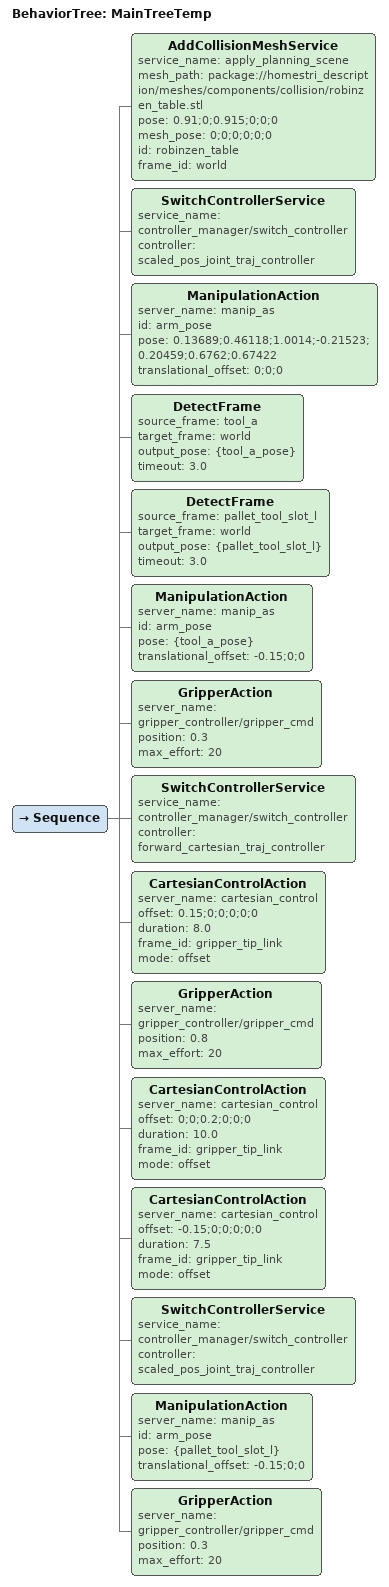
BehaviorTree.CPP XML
<root>

    <BehaviorTree ID="MainTreeTemp">
        <Sequence>
            <!-- Detect assembly mesh -->

            <AddCollisionMeshService
                service_name="apply_planning_scene"
                mesh_path="package://homestri_description/meshes/components/collision/robinzen_table.stl"
                pose="0.91;0;0.915;0;0;0"
                mesh_pose="0;0;0;0;0;0"
                id="robinzen_table"
                frame_id="world"
            />

            <SwitchControllerService
                service_name="controller_manager/switch_controller"
                controller="scaled_pos_joint_traj_controller"
            />

            <ManipulationAction
                server_name="manip_as"
                id="arm_pose"
                pose="0.13689;0.46118;1.0014;-0.21523;0.20459;0.6762;0.67422"
                translational_offset="0;0;0"
            />

            <DetectFrame
                source_frame="tool_a"
                target_frame="world"
                output_pose="{tool_a_pose}"
                timeout="3.0"
            />

            <DetectFrame
                source_frame="pallet_tool_slot_l"
                target_frame="world"
                output_pose="{pallet_tool_slot_l}"
                timeout="3.0"
            />

            <ManipulationAction
                server_name="manip_as"
                id="arm_pose"
                pose="{tool_a_pose}"
                translational_offset="-0.15;0;0"
            />

            <GripperAction
                server_name="gripper_controller/gripper_cmd"
                position="0.3"
                max_effort="20"
            />

            <SwitchControllerService
                service_name="controller_manager/switch_controller"
                controller="forward_cartesian_traj_controller"
            />

            <CartesianControlAction
                server_name="cartesian_control"
                offset="0.15;0;0;0;0;0"
                duration="8.0"
                frame_id="gripper_tip_link"
                mode="offset"
            />

            <GripperAction
                server_name="gripper_controller/gripper_cmd"
                position="0.8"
                max_effort="20"
            />

            <CartesianControlAction
                server_name="cartesian_control"
                offset="0;0;0.2;0;0;0"
                duration="10.0"
                frame_id="gripper_tip_link"
                mode="offset"
            />

            <CartesianControlAction
                server_name="cartesian_control"
                offset="-0.15;0;0;0;0;0"
                duration="7.5"
                frame_id="gripper_tip_link"
                mode="offset"
            />

            <SwitchControllerService
                service_name="controller_manager/switch_controller"
                controller="scaled_pos_joint_traj_controller"
            />

            <ManipulationAction
                server_name="manip_as"
                id="arm_pose"
                pose="{pallet_tool_slot_l}"
                translational_offset="-0.15;0;0"
            />

            <GripperAction
                server_name="gripper_controller/gripper_cmd"
                position="0.3"
                max_effort="20"
            />
        </Sequence>

    </BehaviorTree>

</root>
